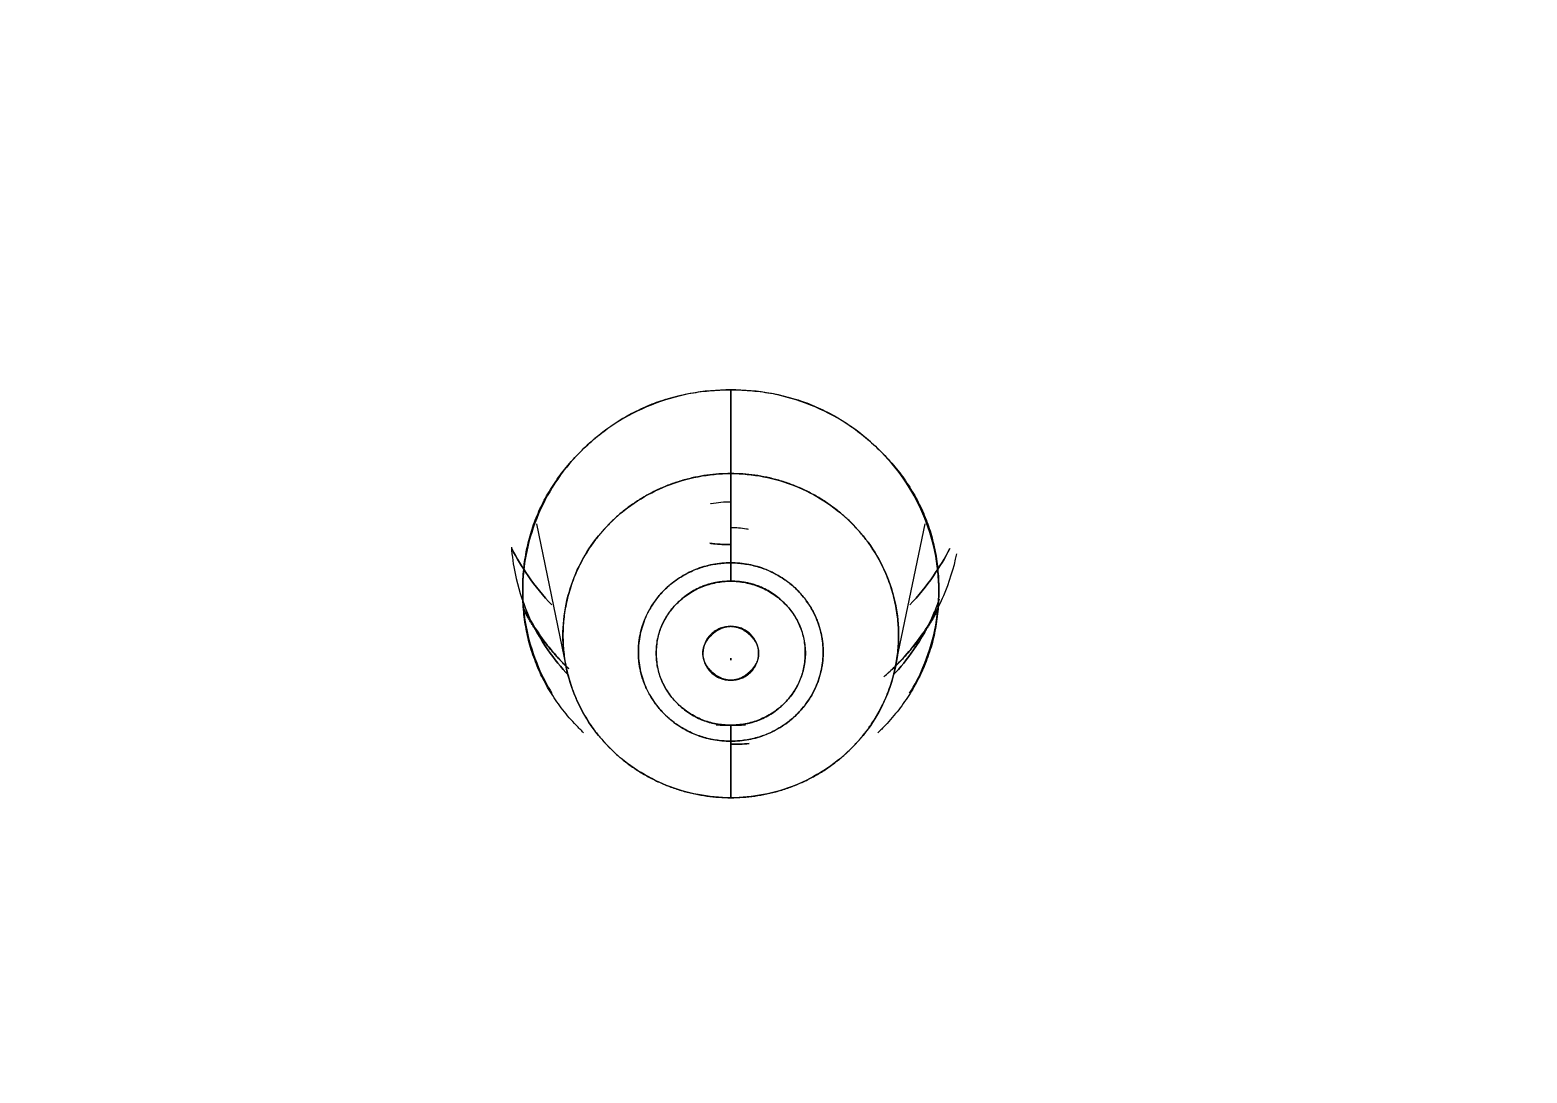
# Model space of a CAD drawing. Header units: inches. Extents: x 1105 to 1525, y -292 to 302.
# Drawn here: x 1197.06 to 1209.11, y 64.2 to 72.6 of the extents above; entities that cross this region are included whole.
import ezdxf

# ---------------------------------------------------------------- set-up
doc = ezdxf.new("R2010")
doc.units = ezdxf.units.IN
doc.header["$LTSCALE"] = 2.42
doc.header["$MEASUREMENT"] = 0
doc.header["$PDMODE"] = 3
doc.header["$PDSIZE"] = 0.3125
doc.layers.get('0').update_dxf_attribs({"linetype": 'CONTINUOUS'})
doc.layers.get('Defpoints').update_dxf_attribs({"linetype": 'CONTINUOUS'})
doc.layers.add('DIM', color=3, linetype='CONTINUOUS', lineweight=18)
doc.styles.get("Standard").update_dxf_attribs({"font": 'arial.ttf', "width": 0.8})
doc.dimstyles.new('ISO-25', dxfattribs={"dimtxt": 5, "dimasz": 2.5, "dimexe": 1.25, "dimexo": 0.625, "dimgap": 2, "dimtad": 1, "dimtih": 1, "dimtoh": 1, "dimdec": 1, "dimdsep": 46, "dimtxsty": 'Standard', "dimcen": 0, "dimclrd": 3, "dimclre": 3, "dimclrt": 4, "dimadec": 0, "dimazin": 0, "dimtfac": 1, "dimtdec": 1, "dimtmove": 0, "dimatfit": 3, "dimfxl": 1, "dimarcsym": 0})

# ---------------------------------------------------------------- blocks, each defined once
blk = doc.blocks.new('*D3')
at = {"layer": 'Defpoints', "color": 0, "transparency": 16777216}
for p in [(1279.036, 140.16), (1143.365, 34.026), (1279.036, 34.019)]:
    blk.add_point(p, dxfattribs=at)
at = {"layer": 'DIM', "color": 3, "lineweight": -2, "transparency": 16777216}
for p, q in [((1143.365, 34.651), (1143.365, 141.41)), ((1279.036, 34.644), (1279.036, 141.41)), ((1148.365, 140.16), (1202.64, 140.16)), ((1274.036, 140.16), (1219.761, 140.16))]:
    blk.add_line(p, q, dxfattribs=at)
at = {"layer": 'DIM', "color": 3, "transparency": 16777216}
for points in [[(1148.365, 140.993), (1148.365, 139.326), (1143.365, 140.16)], [(1274.036, 140.993), (1274.036, 139.326), (1279.036, 140.16)]]:
    blk.add_solid(points, dxfattribs=at)
at = {"layer": 'DIM', "color": 4, "transparency": 16777216, "insert": (1211.201, 140.16), "char_height": 5, "attachment_point": 5}
blk.add_mtext('135.7', dxfattribs=at)

msp = doc.modelspace()

# ---------------------------------------------------------------- linework, layer by layer
at = {"linetype": 'Continuous', "lineweight": 18, "extrusion": (0, 1, 0)}
for p, q in [((1201.137, 68.626), (1201.376, 67.469)), ((1204.025, 67.469), (1204.264, 68.626))]:
    msp.add_line(p, q, dxfattribs=at)
at = {"linetype": 'Continuous', "lineweight": 18}
for points, degree, knots in [([(1211.201, 97.587), (1208.989, 97.587), (1204.567, 97.377), (1197.996, 96.435), (1191.554, 94.877), (1185.3, 92.715), (1179.296, 89.972), (1173.599, 86.674), (1168.264, 82.852), (1163.343, 78.543), (1158.882, 73.79), (1154.926, 68.637), (1151.511, 63.134), (1148.672, 57.334), (1146.434, 51.293), (1144.82, 45.07), (1143.846, 38.724), (1143.628, 34.452), (1143.628, 32.316)], 3, [0, 0, 0, 0, 0.0625, 0.125, 0.1875, 0.25, 0.3125, 0.375, 0.4375, 0.5, 0.5625, 0.625, 0.6875, 0.75, 0.8125, 0.875, 0.9375, 1, 1, 1, 1]), ([(1143.628, 32.316), (1143.628, 33.384), (1143.683, 35.52), (1143.927, 38.716), (1144.333, 41.897), (1145.089, 46.107), (1146.435, 51.293), (1148.671, 57.334), (1151.513, 63.133), (1154.925, 68.637), (1158.884, 73.789), (1163.342, 78.544), (1168.266, 82.851), (1175.377, 87.949), (1185.175, 93.007), (1195.807, 96.122), (1204.567, 97.376), (1208.989, 97.587), (1211.201, 97.587)], 3, [0, 0, 0, 0, 0.03125, 0.0625, 0.09375, 0.125, 0.1875, 0.25, 0.3125, 0.375, 0.4375, 0.5, 0.5625, 0.625, 0.75, 0.875, 0.9375, 1, 1, 1, 1]), ([(1211.201, 96.342), (1204.652, 96.342), (1191.804, 93.873), (1179.702, 89.031), (1174.255, 85.516), (1168.81, 82.002), (1159.547, 73.055), (1152.269, 62.535), (1147.256, 50.845), (1144.7, 38.434), (1144.7, 32.107)], 2, [0, 0, 0, 0.125, 0.25, 0.375, 0.375, 0.5, 0.625, 0.75, 0.875, 1, 1, 1]), ([(1195.817, 93.394), (1202.015, 94.846), (1208.388, 95.111), (1213.318, 95.316), (1218.223, 94.804), (1224.622, 94.135), (1230.757, 92.275), (1238.11, 90.045), (1244.729, 86.221), (1251.525, 82.295), (1257.155, 76.908), (1262.782, 71.525), (1266.914, 64.997), (1271.044, 58.472), (1273.44, 51.181), (1275.835, 43.891), (1276.356, 36.257), (1276.877, 28.632), (1275.497, 21.105), (1274.115, 13.574), (1270.908, 6.579), (1268.052, 0.347), (1263.883, -5.15), (1257.961, -12.96), (1249.886, -18.696), (1244.869, -22.26), (1239.241, -24.844)], 2, [0, 0, 0, 0.125, 0.125, 0.1875, 0.1875, 0.25, 0.25, 0.3125, 0.3125, 0.375, 0.375, 0.4375, 0.4375, 0.5, 0.5, 0.5625, 0.5625, 0.625, 0.625, 0.6875, 0.6875, 0.75, 0.75, 0.875, 0.875, 1, 1, 1]), ([(1239.241, -24.844), (1239.945, -24.521), (1241.272, -23.883), (1243.174, -22.889), (1245.001, -21.861), (1246.885, -20.721), (1248.901, -19.401), (1251.067, -17.862), (1253.381, -16.063), (1255.852, -13.947), (1258.478, -11.445), (1261.219, -8.502), (1263.993, -5.097), (1266.701, -1.233), (1269.256, 3.091), (1271.566, 7.863), (1273.516, 12.997), (1275.013, 18.357), (1276.016, 23.822), (1276.519, 29.339), (1276.519, 34.879), (1276.016, 40.4), (1275.013, 45.856), (1273.519, 51.206), (1271.546, 56.409), (1269.108, 61.424), (1266.224, 66.213), (1262.916, 70.741), (1259.21, 74.971), (1255.137, 78.868), (1250.725, 82.407), (1245.994, 85.568), (1241.004, 88.308), (1235.91, 90.561), (1230.9, 92.3), (1226.102, 93.564), (1221.565, 94.42), (1217.342, 94.931), (1213.501, 95.163), (1210.069, 95.186), (1207.014, 95.06), (1204.285, 94.831), (1201.84, 94.532), (1199.657, 94.187), (1197.676, 93.811), (1196.425, 93.537), (1195.817, 93.394)], 3, [0, 0, 0, 0, 0.012202, 0.023189, 0.033858, 0.045296, 0.057999, 0.071972, 0.087381, 0.104481, 0.123651, 0.145097, 0.168608, 0.193819, 0.220656, 0.249232, 0.279085, 0.309194, 0.339088, 0.368937, 0.398843, 0.428755, 0.458652, 0.488547, 0.518447, 0.548347, 0.57824, 0.608136, 0.638049, 0.667943, 0.697772, 0.727718, 0.757896, 0.787508, 0.81533, 0.841142, 0.865293, 0.887639, 0.907732, 0.925508, 0.941345, 0.955585, 0.96839, 0.979913, 0.990205, 1, 1, 1, 1]), ([(1275.847, 28.397), (1275.855, 28.506), (1276.042, 31.393), (1276.001, 37.08), (1274.791, 45.363), (1272.449, 53.418), (1269.02, 61.1), (1264.562, 68.273), (1259.157, 74.81), (1252.9, 80.594), (1245.902, 85.522), (1238.289, 89.508), (1230.196, 92.479), (1221.759, 94.387), (1213.124, 95.194), (1204.448, 94.882), (1198.741, 93.93), (1195.937, 93.274)], 3, [0, 0, 0, 0, 0.002813, 0.073998, 0.145197, 0.216398, 0.287593, 0.358788, 0.429985, 0.501178, 0.572361, 0.643545, 0.714738, 0.785869, 0.857235, 0.928659, 1, 1, 1, 1]), ([(1195.887, 93.19), (1196.492, 93.332), (1197.738, 93.605), (1199.71, 93.979), (1201.883, 94.322), (1204.316, 94.62), (1207.033, 94.848), (1210.074, 94.973), (1213.49, 94.95), (1217.314, 94.719), (1221.518, 94.21), (1226.034, 93.358), (1230.81, 92.1), (1235.796, 90.369), (1240.867, 88.127), (1245.834, 85.4), (1250.543, 82.252), (1254.935, 78.73), (1258.989, 74.851), (1262.678, 70.64), (1265.971, 66.134), (1268.842, 61.366), (1271.269, 56.374), (1273.233, 51.195), (1274.72, 45.87), (1275.718, 40.438), (1276.219, 34.943), (1276.219, 29.429), (1275.719, 23.937), (1274.72, 18.497), (1273.23, 13.162), (1271.289, 8.051), (1268.99, 3.302), (1266.446, -1.003), (1263.75, -4.849), (1260.989, -8.238), (1258.26, -11.168), (1255.647, -13.658), (1253.187, -15.765), (1250.884, -17.555), (1248.728, -19.088), (1246.721, -20.401), (1244.846, -21.536), (1243.027, -22.56), (1241.133, -23.549), (1239.813, -24.184), (1239.113, -24.505)], 3, [0, 0, 0, 0, 0.009795, 0.020087, 0.03161, 0.044415, 0.058655, 0.074492, 0.092268, 0.112361, 0.134707, 0.158858, 0.18467, 0.212492, 0.242104, 0.272282, 0.302228, 0.332057, 0.361951, 0.391864, 0.42176, 0.451653, 0.481553, 0.511453, 0.541348, 0.571245, 0.601157, 0.631063, 0.660912, 0.690806, 0.720915, 0.750768, 0.779344, 0.806181, 0.831392, 0.854903, 0.876349, 0.895519, 0.912619, 0.928028, 0.942001, 0.954704, 0.966142, 0.976811, 0.987798, 1, 1, 1, 1]), ([(1238.926, -24.204), (1244.594, -21.601), (1249.636, -17.993), (1253.679, -15.099), (1257.214, -11.632), (1261.748, -7.184), (1265.281, -1.952), (1269.377, 4.114), (1271.926, 10.932), (1274.313, 17.314), (1275.221, 24.04), (1276.204, 31.32), (1275.41, 38.624), (1274.478, 47.195), (1271.171, 55.203), (1268.094, 62.655), (1263.166, 69.11), (1259.017, 74.545), (1253.753, 79.002), (1248.176, 83.723), (1241.629, 87.101), (1235.346, 90.344), (1228.485, 92.185), (1218.496, 94.865), (1208.135, 94.39), (1201.98, 94.108), (1195.989, 92.705)], 2, [0, 0, 0, 0.125, 0.125, 0.1875, 0.1875, 0.25, 0.25, 0.3125, 0.3125, 0.375, 0.375, 0.4375, 0.4375, 0.5, 0.5, 0.5625, 0.5625, 0.625, 0.625, 0.6875, 0.6875, 0.75, 0.75, 0.875, 0.875, 1, 1, 1]), ([(1195.989, 92.705), (1196.681, 92.867), (1198.001, 93.154), (1199.941, 93.514), (1201.848, 93.812), (1203.864, 94.068), (1206.081, 94.278), (1208.538, 94.424), (1211.258, 94.481), (1214.287, 94.415), (1217.665, 94.179), (1221.39, 93.718), (1225.413, 92.977), (1229.663, 91.91), (1234.077, 90.476), (1238.587, 88.642), (1243.083, 86.403), (1247.409, 83.81), (1251.422, 80.959), (1255.075, 77.927), (1258.424, 74.708), (1261.577, 71.202), (1264.604, 67.271), (1267.483, 62.819), (1270.107, 57.845), (1272.33, 52.456), (1274.036, 46.829), (1275.168, 41.173), (1275.735, 35.705), (1275.811, 30.574), (1275.491, 25.797), (1274.836, 21.258), (1273.845, 16.787), (1272.478, 12.274), (1270.697, 7.727), (1268.522, 3.274), (1266.041, -0.911), (1263.375, -4.71), (1260.618, -8.09), (1257.835, -11.072), (1255.092, -13.667), (1252.471, -15.879), (1250.029, -17.736), (1247.779, -19.294), (1245.71, -20.607), (1243.81, -21.721), (1242.074, -22.664), (1240.467, -23.48), (1239.433, -23.971), (1238.926, -24.204)], 3, [0, 0, 0, 0, 0.011269, 0.021419, 0.031278, 0.041852, 0.053605, 0.066538, 0.08081, 0.096678, 0.114498, 0.1344, 0.156117, 0.179301, 0.203861, 0.229789, 0.256714, 0.283873, 0.310306, 0.335514, 0.360061, 0.38505, 0.41157, 0.440282, 0.471001, 0.502948, 0.535235, 0.566974, 0.597228, 0.625207, 0.651, 0.675617, 0.700265, 0.725877, 0.752635, 0.779868, 0.806498, 0.831609, 0.855023, 0.876985, 0.897373, 0.915773, 0.93207, 0.946569, 0.959582, 0.971263, 0.981756, 0.991115, 1, 1, 1, 1]), ([(1202.701, 69.704), (1202.591, 69.704), (1202.481, 69.694), (1202.266, 69.653), (1202.161, 69.622), (1201.958, 69.541), (1201.861, 69.491), (1201.679, 69.373), (1201.594, 69.305), (1201.439, 69.156), (1201.369, 69.074), (1201.247, 68.897), (1201.196, 68.804), (1201.112, 68.608), (1201.08, 68.506), (1201.037, 68.299), (1201.026, 68.193), (1201.026, 67.981), (1201.037, 67.875), (1201.08, 67.668), (1201.112, 67.566), (1201.184, 67.397), (1201.22, 67.327), (1201.261, 67.261)], 3, [0, 0, 0, 0, 0.093199, 0.093199, 0.186398, 0.186398, 0.279596, 0.279596, 0.372795, 0.372795, 0.465994, 0.465994, 0.559193, 0.559193, 0.652392, 0.652392, 0.74559, 0.74559, 0.838789, 0.838789, 0.931988, 0.931988, 1, 1, 1, 1]), ([(1201.516, 66.943), (1201.026, 67.416), (1201.026, 68.756), (1202.006, 69.704), (1202.701, 69.704)], 2, [0, 0, 0, 0.333319, 0.66666, 1, 1, 1]), ([(1204.14, 67.261), (1204.181, 67.327), (1204.217, 67.397), (1204.289, 67.566), (1204.321, 67.668), (1204.364, 67.875), (1204.375, 67.981), (1204.375, 68.193), (1204.364, 68.299), (1204.321, 68.506), (1204.289, 68.608), (1204.206, 68.804), (1204.154, 68.897), (1204.032, 69.074), (1203.962, 69.156), (1203.807, 69.305), (1203.722, 69.373), (1203.54, 69.491), (1203.443, 69.541), (1203.24, 69.622), (1203.135, 69.653), (1202.92, 69.694), (1202.81, 69.704), (1202.701, 69.704)], 3, [0, 0, 0, 0, 0.06799, 0.06799, 0.161191, 0.161191, 0.254392, 0.254392, 0.347593, 0.347593, 0.440794, 0.440794, 0.533995, 0.533995, 0.627196, 0.627196, 0.720397, 0.720397, 0.813598, 0.813598, 0.906799, 0.906799, 1, 1, 1, 1]), ([(1202.701, 69.704), (1203.394, 69.704), (1204.375, 68.758), (1204.375, 67.418), (1203.885, 66.943)], 2, [0, 0, 0, 0.33334, 0.666681, 1, 1, 1]), ([(1202.701, 66.42), (1202.612, 66.42), (1202.524, 66.429), (1202.35, 66.462), (1202.265, 66.487), (1202.102, 66.552), (1202.024, 66.593), (1201.877, 66.688), (1201.808, 66.742), (1201.683, 66.863), (1201.627, 66.929), (1201.528, 67.071), (1201.486, 67.147), (1201.419, 67.305), (1201.393, 67.387), (1201.358, 67.554), (1201.35, 67.64), (1201.35, 67.81), (1201.358, 67.896), (1201.393, 68.063), (1201.419, 68.145), (1201.486, 68.303), (1201.528, 68.379), (1201.627, 68.521), (1201.683, 68.587), (1201.808, 68.708), (1201.877, 68.762), (1202.024, 68.857), (1202.102, 68.898), (1202.265, 68.963), (1202.35, 68.988), (1202.524, 69.021), (1202.612, 69.03), (1202.701, 69.03)], 3, [0, 0, 0, 0, 0.0625, 0.0625, 0.125, 0.125, 0.1875, 0.1875, 0.25, 0.25, 0.3125, 0.3125, 0.375, 0.375, 0.4375, 0.4375, 0.5, 0.5, 0.5625, 0.5625, 0.625, 0.625, 0.6875, 0.6875, 0.75, 0.75, 0.8125, 0.8125, 0.875, 0.875, 0.9375, 0.9375, 1, 1, 1, 1]), ([(1202.701, 69.03), (1202.789, 69.03), (1202.877, 69.021), (1203.051, 68.988), (1203.136, 68.963), (1203.299, 68.898), (1203.377, 68.857), (1203.524, 68.762), (1203.593, 68.708), (1203.718, 68.587), (1203.775, 68.521), (1203.873, 68.379), (1203.915, 68.303), (1203.982, 68.145), (1204.008, 68.063), (1204.043, 67.896), (1204.051, 67.81), (1204.051, 67.64), (1204.043, 67.554), (1204.008, 67.387), (1203.982, 67.305), (1203.915, 67.147), (1203.873, 67.071), (1203.775, 66.929), (1203.718, 66.863), (1203.593, 66.742), (1203.524, 66.688), (1203.377, 66.593), (1203.299, 66.552), (1203.136, 66.487), (1203.051, 66.462), (1202.877, 66.429), (1202.789, 66.42), (1202.701, 66.42)], 3, [0, 0, 0, 0, 0.0625, 0.0625, 0.125, 0.125, 0.1875, 0.1875, 0.25, 0.25, 0.3125, 0.3125, 0.375, 0.375, 0.4375, 0.4375, 0.5, 0.5, 0.5625, 0.5625, 0.625, 0.625, 0.6875, 0.6875, 0.75, 0.75, 0.8125, 0.8125, 0.875, 0.875, 0.9375, 0.9375, 1, 1, 1, 1]), ([(1202.537, 68.787), (1202.539, 68.787), (1202.541, 68.788), (1202.595, 68.798), (1202.648, 68.803), (1202.701, 68.803)], 3, [0, 0, 0, 0, 0.035912, 0.035912, 1, 1, 1, 1]), ([(1202.843, 68.58), (1202.838, 68.581), (1202.832, 68.582), (1202.785, 68.591), (1202.743, 68.594), (1202.701, 68.593)], 3, [0, 0, 0, 0, 0.121651, 0.121651, 1, 1, 1, 1]), ([(1200.935, 68.436), (1200.94, 68.366), (1200.95, 68.295), (1200.987, 68.116), (1201.021, 68.009), (1201.109, 67.802), (1201.164, 67.703), (1201.279, 67.537), (1201.335, 67.468), (1201.396, 67.404)], 3, [0, 0, 0, 0, 0.185128, 0.185128, 0.478169, 0.478169, 0.771209, 0.771209, 1, 1, 1, 1]), ([(1200.938, 68.427), (1200.977, 68.35), (1201.021, 68.276), (1201.127, 68.123), (1201.19, 68.045), (1201.26, 67.972)], 3, [0, 0, 0, 0, 0.461241, 0.461241, 1, 1, 1, 1]), ([(1201.26, 67.972), (1201.19, 68.045), (1201.127, 68.123), (1201.021, 68.276), (1200.977, 68.35), (1200.938, 68.427)], 3, [0, 0, 0, 0, 0.538758, 0.538758, 1, 1, 1, 1]), ([(1203.933, 67.394), (1203.96, 67.418), (1203.987, 67.442), (1204.098, 67.55), (1204.176, 67.641), (1204.311, 67.836), (1204.368, 67.94), (1204.461, 68.156), (1204.496, 68.269), (1204.52, 68.383)], 3, [0, 0, 0, 0, 0.09084, 0.09084, 0.394146, 0.394146, 0.697452, 0.697452, 1, 1, 1, 1]), ([(1204.141, 67.972), (1204.211, 68.045), (1204.274, 68.123), (1204.38, 68.276), (1204.424, 68.35), (1204.463, 68.427)], 3, [0, 0, 0, 0, 0.538758, 0.538758, 1, 1, 1, 1]), ([(1204.463, 68.427), (1204.424, 68.35), (1204.38, 68.276), (1204.274, 68.123), (1204.211, 68.045), (1204.141, 67.972)], 3, [0, 0, 0, 0, 0.461241, 0.461241, 1, 1, 1, 1]), ([(1202.701, 68.311), (1202.652, 68.311), (1202.603, 68.307), (1202.508, 68.288), (1202.461, 68.275), (1202.371, 68.239), (1202.328, 68.216), (1202.247, 68.164), (1202.209, 68.134), (1202.14, 68.068), (1202.109, 68.031), (1202.055, 67.953), (1202.032, 67.911), (1201.995, 67.824), (1201.981, 67.779), (1201.962, 67.687), (1201.957, 67.64), (1201.957, 67.546), (1201.962, 67.499), (1201.981, 67.407), (1201.995, 67.361), (1202.032, 67.275), (1202.055, 67.233), (1202.109, 67.155), (1202.14, 67.118), (1202.209, 67.052), (1202.247, 67.022), (1202.328, 66.97), (1202.371, 66.947), (1202.461, 66.911), (1202.508, 66.898), (1202.603, 66.879), (1202.652, 66.875), (1202.701, 66.875)], 3, [0, 0, 0, 0, 0.0625, 0.0625, 0.125, 0.125, 0.1875, 0.1875, 0.25, 0.25, 0.3125, 0.3125, 0.375, 0.375, 0.4375, 0.4375, 0.5, 0.5, 0.5625, 0.5625, 0.625, 0.625, 0.6875, 0.6875, 0.75, 0.75, 0.8125, 0.8125, 0.875, 0.875, 0.9375, 0.9375, 1, 1, 1, 1]), ([(1202.701, 66.875), (1202.749, 66.875), (1202.798, 66.879), (1202.893, 66.898), (1202.94, 66.911), (1203.03, 66.947), (1203.073, 66.97), (1203.154, 67.022), (1203.192, 67.052), (1203.261, 67.118), (1203.292, 67.155), (1203.346, 67.233), (1203.369, 67.275), (1203.406, 67.361), (1203.42, 67.407), (1203.439, 67.499), (1203.444, 67.546), (1203.444, 67.64), (1203.439, 67.687), (1203.42, 67.779), (1203.406, 67.824), (1203.369, 67.911), (1203.346, 67.953), (1203.292, 68.031), (1203.261, 68.068), (1203.192, 68.134), (1203.154, 68.164), (1203.073, 68.216), (1203.03, 68.239), (1202.94, 68.275), (1202.893, 68.288), (1202.798, 68.307), (1202.749, 68.311), (1202.701, 68.311)], 3, [0, 0, 0, 0, 0.0625, 0.0625, 0.125, 0.125, 0.1875, 0.1875, 0.25, 0.25, 0.3125, 0.3125, 0.375, 0.375, 0.4375, 0.4375, 0.5, 0.5, 0.5625, 0.5625, 0.625, 0.625, 0.6875, 0.6875, 0.75, 0.75, 0.8125, 0.8125, 0.875, 0.875, 0.9375, 0.9375, 1, 1, 1, 1]), ([(1202.701, 68.311), (1202.701, 68.287), (1202.701, 68.262), (1202.701, 68.212), (1202.701, 68.187), (1202.701, 68.163)], 3, [0, 0, 0, 0, 0.5, 0.5, 1, 1, 1, 1]), ([(1202.701, 68.163), (1202.701, 68.187), (1202.701, 68.212), (1202.701, 68.262), (1202.701, 68.287), (1202.701, 68.311)], 3, [0, 0, 0, 0, 0.5, 0.5, 1, 1, 1, 1]), ([(1202.701, 67.004), (1202.661, 67.004), (1202.622, 67.008), (1202.545, 67.022), (1202.507, 67.033), (1202.435, 67.063), (1202.4, 67.08), (1202.335, 67.123), (1202.304, 67.147), (1202.248, 67.2), (1202.223, 67.23), (1202.18, 67.293), (1202.161, 67.327), (1202.131, 67.397), (1202.12, 67.433), (1202.104, 67.508), (1202.101, 67.546), (1202.101, 67.621), (1202.104, 67.659), (1202.12, 67.734), (1202.131, 67.77), (1202.161, 67.84), (1202.18, 67.874), (1202.223, 67.937), (1202.248, 67.966), (1202.304, 68.02), (1202.335, 68.044), (1202.4, 68.086), (1202.435, 68.104), (1202.507, 68.133), (1202.545, 68.144), (1202.622, 68.159), (1202.661, 68.163), (1202.701, 68.163)], 3, [0, 0, 0, 0, 0.0625, 0.0625, 0.125, 0.125, 0.1875, 0.1875, 0.25, 0.25, 0.3125, 0.3125, 0.375, 0.375, 0.4375, 0.4375, 0.5, 0.5, 0.5625, 0.5625, 0.625, 0.625, 0.6875, 0.6875, 0.75, 0.75, 0.8125, 0.8125, 0.875, 0.875, 0.9375, 0.9375, 1, 1, 1, 1]), ([(1202.701, 68.163), (1202.74, 68.163), (1202.779, 68.159), (1202.856, 68.144), (1202.894, 68.133), (1202.966, 68.104), (1203.001, 68.086), (1203.067, 68.044), (1203.097, 68.02), (1203.153, 67.966), (1203.178, 67.937), (1203.221, 67.874), (1203.24, 67.84), (1203.27, 67.77), (1203.281, 67.734), (1203.297, 67.659), (1203.301, 67.621), (1203.301, 67.546), (1203.297, 67.508), (1203.281, 67.433), (1203.27, 67.397), (1203.24, 67.327), (1203.221, 67.293), (1203.178, 67.23), (1203.153, 67.2), (1203.097, 67.147), (1203.067, 67.123), (1203.001, 67.08), (1202.966, 67.063), (1202.894, 67.033), (1202.856, 67.022), (1202.779, 67.008), (1202.74, 67.004), (1202.701, 67.004)], 3, [0, 0, 0, 0, 0.0625, 0.0625, 0.125, 0.125, 0.1875, 0.1875, 0.25, 0.25, 0.3125, 0.3125, 0.375, 0.375, 0.4375, 0.4375, 0.5, 0.5, 0.5625, 0.5625, 0.625, 0.625, 0.6875, 0.6875, 0.75, 0.75, 0.8125, 0.8125, 0.875, 0.875, 0.9375, 0.9375, 1, 1, 1, 1]), ([(1204.005, 67.404), (1204.066, 67.468), (1204.122, 67.537), (1204.237, 67.703), (1204.292, 67.802), (1204.352, 67.943), (1204.367, 67.981), (1204.38, 68.02)], 3, [0, 0, 0, 0, 0.364114, 0.364114, 0.830477, 0.830477, 1, 1, 1, 1]), ([(1201.036, 67.941), (1201.072, 67.871), (1201.113, 67.803), (1201.225, 67.641), (1201.303, 67.55), (1201.391, 67.464), (1201.393, 67.462), (1201.396, 67.46)], 3, [0, 0, 0, 0, 0.393183, 0.393183, 0.983328, 0.983328, 1, 1, 1, 1]), ([(1201.396, 67.46), (1201.392, 67.463), (1201.17, 67.678), (1201.039, 67.925)], 2, [0, 0, 0, 0.016471, 1, 1, 1]), ([(1201.396, 67.404), (1201.335, 67.468), (1201.279, 67.537), (1201.164, 67.703), (1201.109, 67.802), (1201.061, 67.914), (1201.057, 67.924), (1201.054, 67.933)], 3, [0, 0, 0, 0, 0.417793, 0.417793, 0.95291, 0.95291, 1, 1, 1, 1]), ([(1204.362, 67.925), (1204.232, 67.678), (1203.974, 67.429), (1203.933, 67.394)], 2, [0, 0, 0, 0.848769, 1, 1, 1]), ([(1204.347, 67.933), (1204.344, 67.924), (1204.34, 67.915), (1204.292, 67.802), (1204.237, 67.703), (1204.122, 67.537), (1204.066, 67.468), (1204.005, 67.404)], 3, [0, 0, 0, 0, 0.047728, 0.047728, 0.582487, 0.582487, 1, 1, 1, 1]), ([(1202.701, 67.8), (1202.671, 67.8), (1202.642, 67.795), (1202.588, 67.773), (1202.563, 67.757), (1202.521, 67.717), (1202.505, 67.693), (1202.482, 67.64), (1202.476, 67.612), (1202.476, 67.555), (1202.482, 67.526), (1202.504, 67.474), (1202.521, 67.449), (1202.562, 67.409), (1202.587, 67.393), (1202.642, 67.371), (1202.671, 67.366), (1202.701, 67.366)], 3, [0, 0, 0, 0, 0.125, 0.125, 0.25, 0.25, 0.375, 0.375, 0.5, 0.5, 0.625, 0.625, 0.75, 0.75, 0.875, 0.875, 1, 1, 1, 1]), ([(1202.701, 67.366), (1202.62, 67.367), (1202.477, 67.501), (1202.476, 67.583), (1202.475, 67.661), (1202.549, 67.732), (1202.618, 67.799), (1202.701, 67.8)], 2, [0, 0, 0, 0.25, 0.5, 0.5, 0.75, 0.75, 1, 1, 1]), ([(1202.701, 67.366), (1202.73, 67.366), (1202.759, 67.371), (1202.814, 67.393), (1202.839, 67.409), (1202.88, 67.449), (1202.897, 67.474), (1202.919, 67.526), (1202.925, 67.555), (1202.925, 67.612), (1202.919, 67.64), (1202.896, 67.693), (1202.88, 67.717), (1202.838, 67.757), (1202.813, 67.773), (1202.759, 67.795), (1202.73, 67.8), (1202.701, 67.8)], 3, [0, 0, 0, 0, 0.125, 0.125, 0.25, 0.25, 0.375, 0.375, 0.5, 0.5, 0.625, 0.625, 0.75, 0.75, 0.875, 0.875, 1, 1, 1, 1]), ([(1202.701, 67.8), (1202.781, 67.799), (1202.924, 67.665), (1202.925, 67.583), (1202.926, 67.504), (1202.852, 67.434), (1202.783, 67.367), (1202.701, 67.366)], 2, [0, 0, 0, 0.25, 0.5, 0.5, 0.75, 0.75, 1, 1, 1]), ([(1202.701, 67.004), (1202.701, 66.98), (1202.701, 66.956), (1202.701, 66.913), (1202.701, 66.893), (1202.701, 66.875)], 3, [0, 0, 0, 0, 0.5, 0.5, 1, 1, 1, 1]), ([(1202.701, 66.875), (1202.701, 66.893), (1202.701, 66.913), (1202.701, 66.956), (1202.701, 66.98), (1202.701, 67.004)], 3, [0, 0, 0, 0, 0.5, 0.5, 1, 1, 1, 1]), ([(1202.701, 66.854), (1202.701, 66.854), (1202.701, 66.854), (1202.701, 66.859), (1202.701, 66.861), (1202.701, 66.86), (1202.701, 66.856), (1202.701, 66.85)], 3, [0, 0, 0, 0, 0.000072, 0.000072, 0.500036, 0.500036, 1, 1, 1, 1])]:
    msp.add_open_spline(points, degree=degree, knots=knots, dxfattribs=at)
for points, degree in [([(1144.7, 32.107), (1144.7, 34.21), (1144.914, 38.414), (1145.873, 44.659), (1147.462, 50.784), (1149.664, 56.728), (1152.458, 62.436), (1155.819, 67.851), (1159.713, 72.923), (1164.102, 77.601), (1168.946, 81.841), (1174.196, 85.602), (1179.802, 88.848), (1185.711, 91.547), (1191.866, 93.675), (1198.206, 95.209), (1204.672, 96.135), (1209.024, 96.342), (1211.201, 96.342)], 3), ([(1202.701, 69.704), (1202.701, 69.479), (1202.701, 69.255), (1202.701, 69.03)], 3), ([(1202.701, 69.03), (1202.701, 69.255), (1202.701, 69.479), (1202.701, 69.704)], 3), ([(1202.701, 68.458), (1202.644, 68.458), (1202.587, 68.462), (1202.531, 68.47)], 3), ([(1202.531, 68.469), (1202.614, 68.458), (1202.701, 68.458)], 2), ([(1202.701, 68.163), (1202.452, 68.163), (1202.101, 67.824), (1202.1, 67.344), (1202.451, 67.004), (1202.701, 67.004)], 2), ([(1202.701, 67.004), (1202.949, 67.004), (1203.3, 67.343), (1203.301, 67.823), (1202.95, 68.163), (1202.701, 68.163)], 2), ([(1202.582, 67.007), (1202.641, 67.004), (1202.701, 67.004)], 2), ([(1202.701, 67.004), (1202.661, 67.004), (1202.622, 67.005), (1202.582, 67.007)], 3), ([(1202.701, 67.004), (1202.76, 67.004), (1202.819, 67.007)], 2), ([(1202.819, 67.007), (1202.779, 67.005), (1202.74, 67.004), (1202.701, 67.004)], 3), ([(1202.701, 66.85), (1202.75, 66.85), (1202.8, 66.852), (1202.849, 66.856)], 3), ([(1202.849, 66.856), (1202.8, 66.852), (1202.75, 66.85), (1202.701, 66.85)], 3)]:
    msp.add_open_spline(points, degree=degree, dxfattribs=at)
for points, weights in [([(1202.701, 69.03), (1201.872, 69.03), (1201.35, 68.453), (1201.35, 67.725), (1201.35, 66.997), (1201.872, 66.42), (1202.701, 66.42)], [1.07887696065, 0.929965159871, 1.02259749912, 1.3567739784, 1.02259749912, 0.929965159871, 1.07887696065]), ([(1202.701, 66.42), (1203.529, 66.42), (1204.051, 66.997), (1204.051, 67.725), (1204.051, 68.453), (1203.529, 69.03), (1202.701, 69.03)], [1.07887696065, 0.929965159868, 1.02259749912, 1.3567739784, 1.02259749912, 0.929965159868, 1.07887696065]), ([(1202.701, 66.875), (1202.244, 66.875), (1201.957, 67.192), (1201.957, 67.593), (1201.957, 67.994), (1202.244, 68.311), (1202.701, 68.311)], [1.07887696065, 0.92996515987, 1.02259749912, 1.3567739784, 1.02259749912, 0.92996515987, 1.07887696065]), ([(1202.701, 68.311), (1203.157, 68.311), (1203.444, 67.994), (1203.444, 67.593), (1203.444, 67.192), (1203.157, 66.875), (1202.701, 66.875)], [1.07887696065, 0.929965159867, 1.02259749912, 1.3567739784, 1.02259749912, 0.929965159867, 1.07887696065])]:
    msp.add_rational_spline(points, weights, degree=3, knots=[0, 0, 0, 0, 0.5, 0.5, 0.5, 1, 1, 1, 1], dxfattribs=at)
for points, weights in [([(1202.701, 68.311), (1202.701, 68.572), (1202.701, 68.814), (1202.701, 69.03)], [1.07887696065, 1.06460060006, 1.06460060006, 1.07887696065]), ([(1202.701, 69.03), (1202.701, 68.814), (1202.701, 68.572), (1202.701, 68.311)], [1.07887696065, 1.06460060006, 1.06460060006, 1.07887696065]), ([(1202.701, 68.593), (1202.701, 68.486), (1202.701, 68.379), (1202.701, 68.283)], [1.13474933137, 1.05180298877, 1.00715050455, 1.00079187873]), ([(1202.701, 68.283), (1202.701, 68.379), (1202.701, 68.486), (1202.701, 68.593)], [1.00079197333, 1.00715098321, 1.05180390232, 1.13475073067]), ([(1202.701, 67.537), (1202.701, 67.548), (1202.701, 67.545), (1202.701, 67.528)], [1.13474821326, 1.08131738062, 1.0437764834, 1.02212552161]), ([(1202.701, 67.528), (1202.701, 67.545), (1202.701, 67.548), (1202.701, 67.537)], [1.02213112797, 1.04378277471, 1.08132133671, 1.13474681398]), ([(1202.701, 66.42), (1202.701, 66.527), (1202.701, 66.681), (1202.701, 66.875)], [1.07887696065, 1.06460060006, 1.06460060006, 1.07887696065]), ([(1202.701, 66.875), (1202.701, 66.681), (1202.701, 66.527), (1202.701, 66.42)], [1.07887696065, 1.06460060006, 1.06460060006, 1.07887696065])]:
    msp.add_rational_spline(points, weights, degree=3, dxfattribs=at)

# ---------------------------------------------------------------- dimensions: what is measured, and where the dimension line sits
at = {"layer": 'DIM'}
dim = msp.add_linear_dim(base=(1279.036, 140.16), p1=(1143.365, 34.026), p2=(1279.036, 34.019), dimstyle='ISO-25', override={"dimasz": 5, "dimtad": 0}, dxfattribs=at)
dim.commit()
dim.dimension.update_dxf_attribs({"geometry": '*D3', "text_midpoint": (1211.201, 140.16)})

doc.saveas('drawing.dxf')
